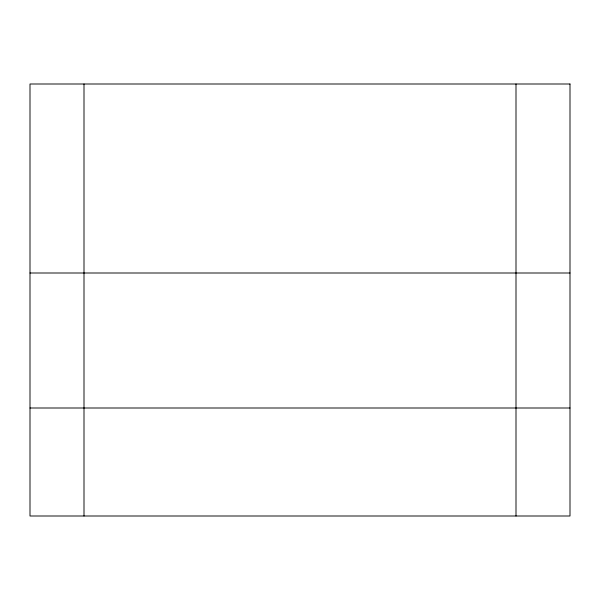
<?xml version="1.0" encoding="UTF-8"?>
<svg xmlns="http://www.w3.org/2000/svg" width="600" height="600" viewBox="0 0 600 600"><rect width="100%" height="100%" fill="white"/><g stroke="black" fill="none" stroke-linecap="round" stroke-linejoin="round"><path stroke-width="0.9" d="M30 273L570 273M30 408L570 408M516 84L516 516M84 84L84 516M570 84L30 84L30 516L570 516L570 84"/></g></svg>
